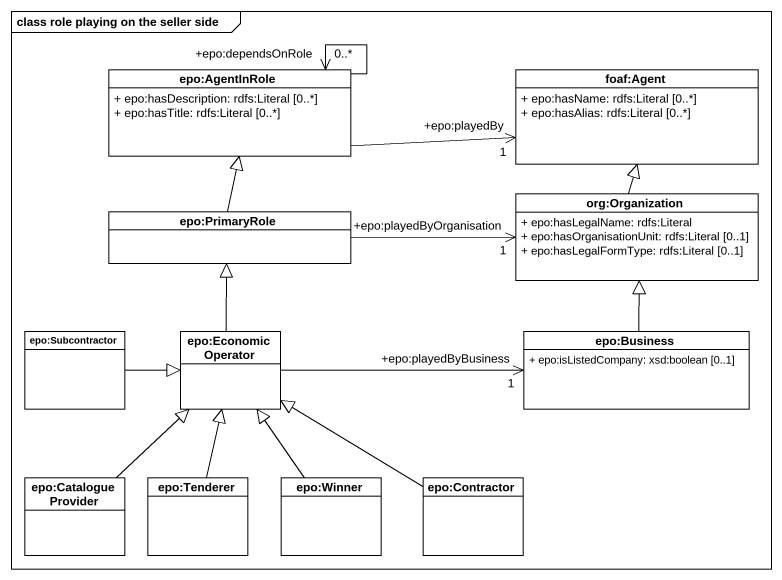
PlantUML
@startuml
mainframe class role playing on the seller side
hide circle
hide empty members
skinparam classAttributeIconSize 0
class "epo:AgentInRole" as epo_AgentInRole {
  + epo:hasDescription: rdfs:Literal [0..*]
  + epo:hasTitle: rdfs:Literal [0..*]
}
class "foaf:Agent" as foaf_Agent {
  + epo:hasName: rdfs:Literal [0..*]
  + epo:hasAlias: rdfs:Literal [0..*]
}
class "epo:PrimaryRole" as epo_PrimaryRole
class "org:Organization" as org_Organization {
  + epo:hasLegalName: rdfs:Literal
  + epo:hasOrganisationUnit: rdfs:Literal [0..1]
  + epo:hasLegalFormType: rdfs:Literal [0..1]
}
class "epo:Subcontractor" as epo_Subcontractor
class "epo:EconomicOperator" as epo_EconomicOperator
class "epo:Business" as epo_Business {
  + epo:isListedCompany: xsd:boolean [0..1]
}
class "epo:CatalogueProvider" as epo_CatalogueProvider
class "epo:Tenderer" as epo_Tenderer
class "epo:Winner" as epo_Winner
class "epo:Contractor" as epo_Contractor
epo_AgentInRole --> "+epo:dependsOnRole\n0..*" epo_AgentInRole
epo_AgentInRole -right-> "+epo:playedBy\n1" foaf_Agent
epo_PrimaryRole -up-|> epo_AgentInRole
epo_PrimaryRole -right-> "+epo:playedByOrganisation\n1" org_Organization
org_Organization -up-|> foaf_Agent
epo_Subcontractor -right-|> epo_EconomicOperator
epo_EconomicOperator -up-|> epo_PrimaryRole
epo_EconomicOperator -right-> "+epo:playedByBusiness\n1" epo_Business
epo_Business -up-|> org_Organization
epo_CatalogueProvider -up-|> epo_EconomicOperator
epo_Tenderer -up-|> epo_EconomicOperator
epo_Winner -up-|> epo_EconomicOperator
epo_Contractor -up-|> epo_EconomicOperator
@enduml
